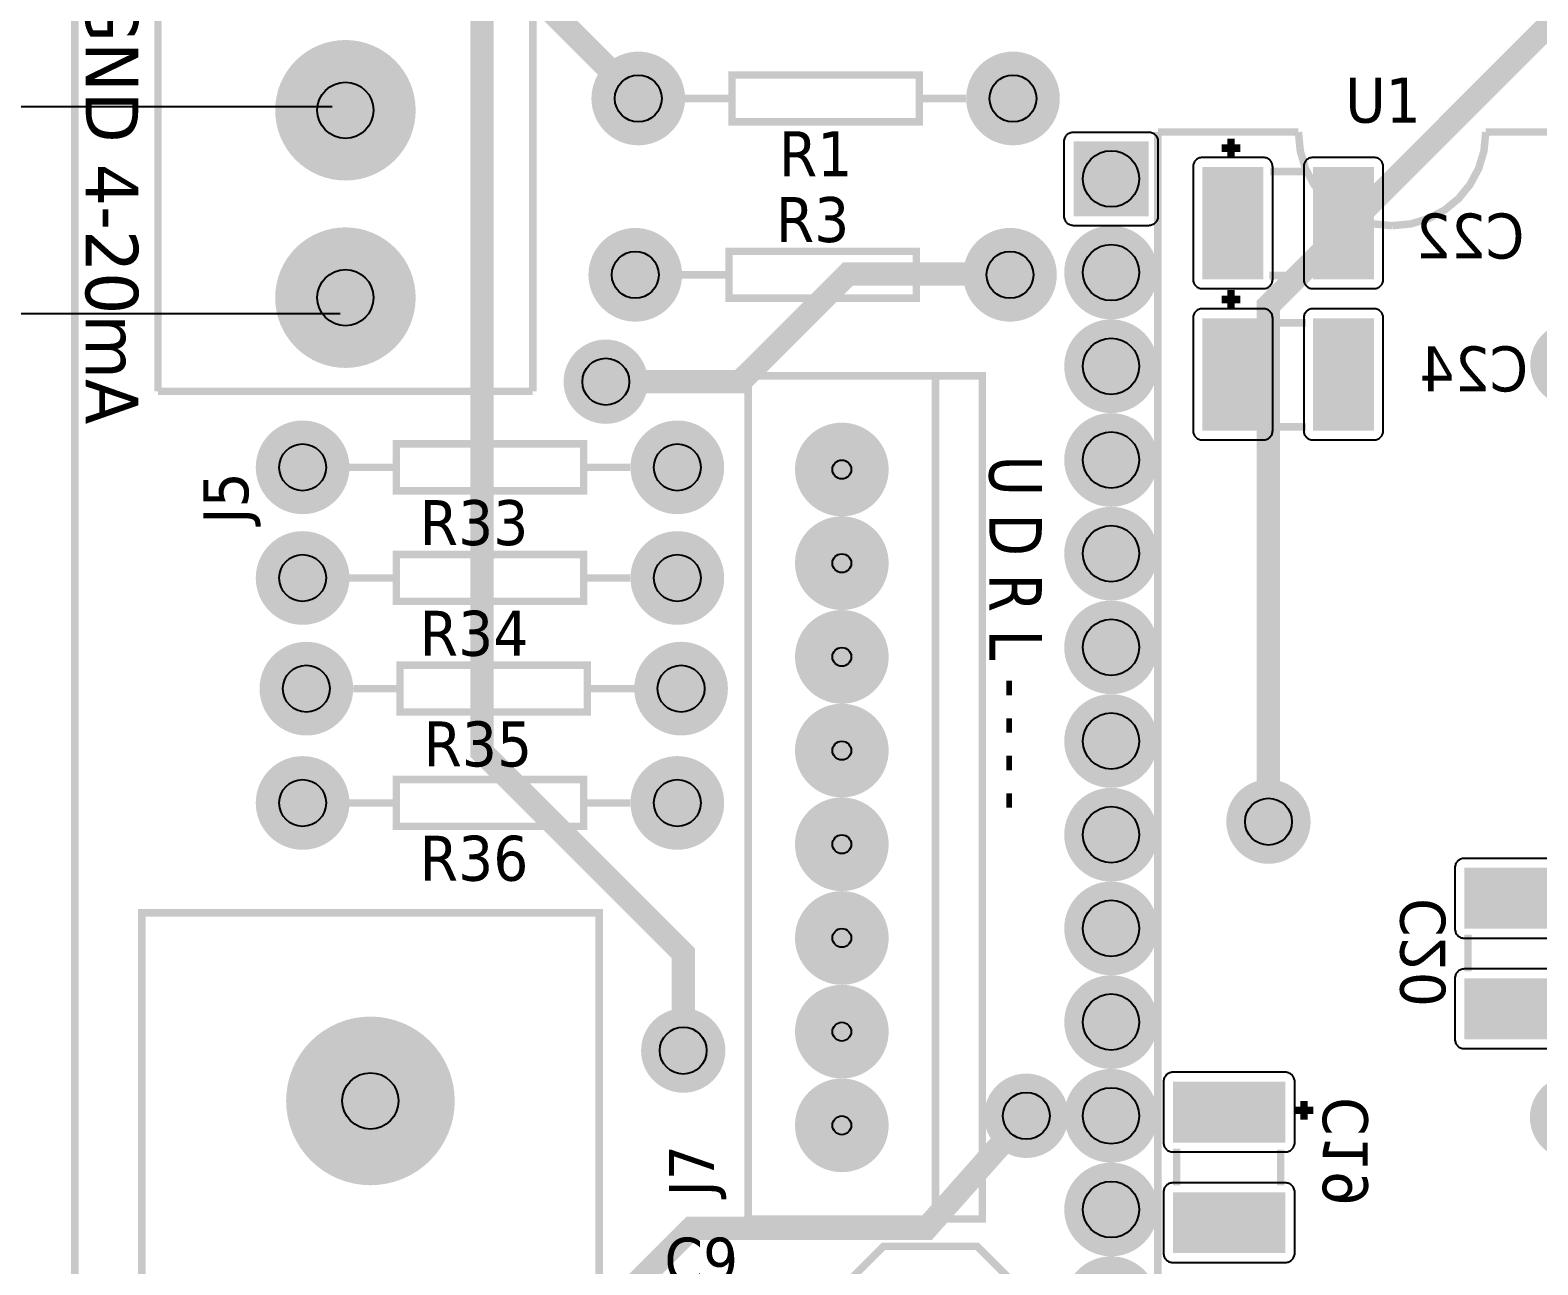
# Model space of a CAD drawing. Header units: millimetres. Extents: x 123.5 to 144.3, y 105.4 to 121.6.
# Drawn here: x 129.406 to 131.82, y 112.351 to 114.328 of the extents above; entities that cross this region are included whole.
import ezdxf

# ---------------------------------------------------------------- set-up
doc = ezdxf.new("R2010")
doc.units = ezdxf.units.MM
doc.layers.add('DESC', color=250, linetype='Continuous')
doc.layers.add('WIRES', color=7, linetype='Continuous')
doc.styles.get("Standard").update_dxf_attribs({"font": 'tahoma.ttf'})

# ---------------------------------------------------------------- blocks, each defined once
blk = doc.blocks.new('RPAD')
blk.add_trace([(-0.5, -0.5), (-0.5, 0.5), (0.5, -0.5), (0.5, 0.5)])
blk = doc.blocks.new('EPAD')
at = {"const_width": 0.5}
blk.add_lwpolyline([(-0.25, 0, 1), (0.25, 0, 1)], format="xyb", close=True, dxfattribs=at)
blk = doc.blocks.new('IncubadoraCard')
for points, const_width in [([(129.93, 110.7993), (135.0875, 110.7993), (135.0875, 114.5355), (129.93, 114.5355), (129.93, 110.7993)], 0.008), ([(129.93, 110.7993), (135.0875, 110.7993), (135.0875, 114.5355), (129.93, 114.5355), (129.93, 110.7993)], 0.008), ([(129.93, 110.7993), (135.0875, 110.7993), (135.0875, 114.5355), (129.93, 114.5355), (129.93, 110.7993)], 0.008), ([(130.6425, 114.4815), (130.6425, 114.2519), (130.3646, 113.974), (130.3646, 112.6679), (130.5795, 112.453), (130.5795, 112.3491)], 0.025), ([(130.5315, 113.3653), (130.4235, 113.4733), (130.4235, 113.8164), (130.5008, 113.8937), (130.9417, 113.8937), (131.0402, 113.9921), (131.0402, 114.2008)], 0.025), ([(131.2042, 112.5934), (131.2042, 113.1443), (131.527, 113.4672), (131.527, 114.1139), (131.4402, 114.2008)], 0.025), ([(130.0189, 113.0527), (130.0189, 113.4527)], 0.008), ([(130.0189, 113.0527), (130.0189, 113.4527)], 0.008), ([(130.0189, 113.0527), (130.0189, 113.4527)], 0.008), ([(130.4189, 113.0527), (130.4189, 113.4527)], 0.008), ([(130.4189, 113.0527), (130.4189, 113.4527)], 0.008), ([(130.4189, 113.0527), (130.4189, 113.4527)], 0.008), ([(130.6315, 113.3403), (130.8315, 113.3403), (130.8315, 113.3903), (130.6315, 113.3903), (130.6315, 113.3403)], 0.008), ([(130.6315, 113.3403), (130.8315, 113.3403), (130.8315, 113.3903), (130.6315, 113.3903), (130.6315, 113.3403)], 0.008), ([(130.6315, 113.3403), (130.8315, 113.3403), (130.8315, 113.3903), (130.6315, 113.3903), (130.6315, 113.3403)], 0.008), ([(130.6315, 113.3653), (130.5815, 113.3653)], 0.008), ([(130.6315, 113.3653), (130.5815, 113.3653)], 0.008), ([(130.6315, 113.3653), (130.5815, 113.3653)], 0.008), ([(130.8815, 113.3653), (130.8315, 113.3653)], 0.008), ([(130.8815, 113.3653), (130.8315, 113.3653)], 0.008), ([(130.8815, 113.3653), (130.8315, 113.3653)], 0.008), ([(131.0862, 113.3295), (131.2362, 113.3295)], 0.008), ([(131.0862, 113.3295), (131.0862, 111.3295)], 0.008), ([(131.0862, 113.3295), (131.2362, 113.3295)], 0.008), ([(131.0862, 113.3295), (131.0862, 111.3295)], 0.008), ([(131.0862, 113.3295), (131.2362, 113.3295)], 0.008), ([(131.0862, 113.3295), (131.0862, 111.3295)], 0.008), ([(131.1643, 113.3023), (131.1643, 113.3223)], 0.008), ([(131.1643, 113.3023), (131.1643, 113.3223)], 0.008), ([(131.1643, 113.3023), (131.1643, 113.3223)], 0.008), ([(131.3362, 113.2295), (131.3156, 113.2315), (131.2965, 113.2373), (131.2795, 113.2464), (131.2648, 113.2585), (131.2528, 113.2733), (131.2438, 113.2903), (131.2382, 113.3091), (131.2362, 113.3295)], 0.008), ([(131.3362, 113.2295), (131.3156, 113.2315), (131.2965, 113.2373), (131.2795, 113.2464), (131.2648, 113.2585), (131.2528, 113.2733), (131.2438, 113.2903), (131.2382, 113.3091), (131.2362, 113.3295)], 0.008), ([(131.3362, 113.2295), (131.3156, 113.2315), (131.2965, 113.2373), (131.2795, 113.2464), (131.2648, 113.2585), (131.2528, 113.2733), (131.2438, 113.2903), (131.2382, 113.3091), (131.2362, 113.3295)], 0.008), ([(131.3362, 113.2295), (131.3566, 113.2315), (131.3755, 113.2373), (131.3925, 113.2464), (131.4072, 113.2585), (131.4193, 113.2733), (131.4285, 113.2903), (131.4342, 113.3091), (131.4362, 113.3295)], 0.008), ([(131.3362, 113.2295), (131.3566, 113.2315), (131.3755, 113.2373), (131.3925, 113.2464), (131.4072, 113.2585), (131.4193, 113.2733), (131.4285, 113.2903), (131.4342, 113.3091), (131.4362, 113.3295)], 0.008), ([(131.3362, 113.2295), (131.3566, 113.2315), (131.3755, 113.2373), (131.3925, 113.2464), (131.4072, 113.2585), (131.4193, 113.2733), (131.4285, 113.2903), (131.4342, 113.3091), (131.4362, 113.3295)], 0.008), ([(131.4362, 113.3295), (131.5862, 113.3295)], 0.008), ([(131.4362, 113.3295), (131.5862, 113.3295)], 0.008), ([(131.4362, 113.3295), (131.5862, 113.3295)], 0.008), ([(131.1743, 113.3123), (131.1543, 113.3123)], 0.008), ([(131.1743, 113.3123), (131.1543, 113.3123)], 0.008), ([(131.1743, 113.3123), (131.1543, 113.3123)], 0.008), ([(131.2443, 113.2873), (131.2063, 113.2873)], 0.008), ([(131.2443, 113.2873), (131.2063, 113.2873)], 0.008), ([(131.2443, 113.2873), (131.2063, 113.2873)], 0.008), ([(130.6283, 113.1521), (130.8283, 113.1521), (130.8283, 113.2021), (130.6283, 113.2021), (130.6283, 113.1521)], 0.008), ([(130.6283, 113.1521), (130.8283, 113.1521), (130.8283, 113.2021), (130.6283, 113.2021), (130.6283, 113.1521)], 0.008), ([(130.6283, 113.1521), (130.8283, 113.1521), (130.8283, 113.2021), (130.6283, 113.2021), (130.6283, 113.1521)], 0.008), ([(130.4968, 113.063), (130.6403, 113.063), (130.7554, 113.178), (130.9274, 113.178), (130.9283, 113.1771)], 0.025), ([(130.5783, 113.1771), (130.6283, 113.1771)], 0.008), ([(130.5783, 113.1771), (130.6283, 113.1771)], 0.008), ([(130.5783, 113.1771), (130.6283, 113.1771)], 0.008), ([(130.8283, 113.1771), (130.8783, 113.1771)], 0.008), ([(130.8283, 113.1771), (130.8783, 113.1771)], 0.008), ([(130.8283, 113.1771), (130.8783, 113.1771)], 0.008), ([(131.2443, 113.1763), (131.2053, 113.1763)], 0.008), ([(131.2443, 113.1763), (131.2053, 113.1763)], 0.008), ([(131.2443, 113.1763), (131.2053, 113.1763)], 0.008), ([(131.1643, 113.1408), (131.1643, 113.1608)], 0.008), ([(131.1643, 113.1408), (131.1643, 113.1608)], 0.008), ([(131.1643, 113.1408), (131.1643, 113.1608)], 0.008), ([(131.1743, 113.1508), (131.1543, 113.1508)], 0.008), ([(131.1743, 113.1508), (131.1543, 113.1508)], 0.008), ([(131.1743, 113.1508), (131.1543, 113.1508)], 0.008), ([(131.2443, 113.1258), (131.2063, 113.1258)], 0.008), ([(131.2443, 113.1258), (131.2063, 113.1258)], 0.008), ([(131.2443, 113.1258), (131.2063, 113.1258)], 0.008), ([(130.6488, 112.1693), (130.8988, 112.1693), (130.8988, 113.0693), (130.6488, 113.0693), (130.6488, 112.1693)], 0.008), ([(130.6488, 112.1693), (130.8988, 112.1693), (130.8988, 113.0693), (130.6488, 113.0693), (130.6488, 112.1693)], 0.008), ([(130.6488, 112.1693), (130.8988, 112.1693), (130.8988, 113.0693), (130.6488, 113.0693), (130.6488, 112.1693)], 0.008), ([(130.8488, 113.0693), (130.8488, 112.1693)], 0.008), ([(130.8488, 113.0693), (130.8488, 112.1693)], 0.008), ([(130.8488, 113.0693), (130.8488, 112.1693)], 0.008), ([(130.0189, 113.0527), (130.4189, 113.0527)], 0.008), ([(130.0189, 113.0527), (130.4189, 113.0527)], 0.008), ([(130.0189, 113.0527), (130.4189, 113.0527)], 0.008), ([(131.2443, 113.0148), (131.2053, 113.0148)], 0.008), ([(131.2443, 113.0148), (131.2053, 113.0148)], 0.008), ([(131.2443, 113.0148), (131.2053, 113.0148)], 0.008), ([(130.2732, 112.9466), (130.4732, 112.9466), (130.4732, 112.9966), (130.2732, 112.9966), (130.2732, 112.9466)], 0.008), ([(130.2732, 112.9466), (130.4732, 112.9466), (130.4732, 112.9966), (130.2732, 112.9966), (130.2732, 112.9466)], 0.008), ([(130.2732, 112.9466), (130.4732, 112.9466), (130.4732, 112.9966), (130.2732, 112.9966), (130.2732, 112.9466)], 0.008), ([(130.2732, 112.9716), (130.2232, 112.9716)], 0.008), ([(130.2732, 112.9716), (130.2232, 112.9716)], 0.008), ([(130.2732, 112.9716), (130.2232, 112.9716)], 0.008), ([(130.5232, 112.9716), (130.4732, 112.9716)], 0.008), ([(130.5232, 112.9716), (130.4732, 112.9716)], 0.008), ([(130.5232, 112.9716), (130.4732, 112.9716)], 0.008), ([(130.2732, 112.8285), (130.4732, 112.8285), (130.4732, 112.8785), (130.2732, 112.8785), (130.2732, 112.8285)], 0.008), ([(130.2732, 112.8285), (130.4732, 112.8285), (130.4732, 112.8785), (130.2732, 112.8785), (130.2732, 112.8285)], 0.008), ([(130.2732, 112.8285), (130.4732, 112.8285), (130.4732, 112.8785), (130.2732, 112.8785), (130.2732, 112.8285)], 0.008), ([(130.2732, 112.8535), (130.2232, 112.8535)], 0.008), ([(130.2732, 112.8535), (130.2232, 112.8535)], 0.008), ([(130.2732, 112.8535), (130.2232, 112.8535)], 0.008), ([(130.5232, 112.8535), (130.4732, 112.8535)], 0.008), ([(130.5232, 112.8535), (130.4732, 112.8535)], 0.008), ([(130.5232, 112.8535), (130.4732, 112.8535)], 0.008), ([(130.2772, 112.7104), (130.4772, 112.7104), (130.4772, 112.7604), (130.2772, 112.7604), (130.2772, 112.7104)], 0.008), ([(130.2772, 112.7104), (130.4772, 112.7104), (130.4772, 112.7604), (130.2772, 112.7604), (130.2772, 112.7104)], 0.008), ([(130.2772, 112.7104), (130.4772, 112.7104), (130.4772, 112.7604), (130.2772, 112.7604), (130.2772, 112.7104)], 0.008), ([(130.2772, 112.7354), (130.2272, 112.7354)], 0.008), ([(130.2772, 112.7354), (130.2272, 112.7354)], 0.008), ([(130.2772, 112.7354), (130.2272, 112.7354)], 0.008), ([(130.5272, 112.7354), (130.4772, 112.7354)], 0.008), ([(130.5272, 112.7354), (130.4772, 112.7354)], 0.008), ([(130.5272, 112.7354), (130.4772, 112.7354)], 0.008), ([(130.2732, 112.5884), (130.4732, 112.5884), (130.4732, 112.6384), (130.2732, 112.6384), (130.2732, 112.5884)], 0.008), ([(130.2732, 112.5884), (130.4732, 112.5884), (130.4732, 112.6384), (130.2732, 112.6384), (130.2732, 112.5884)], 0.008), ([(130.2732, 112.5884), (130.4732, 112.5884), (130.4732, 112.6384), (130.2732, 112.6384), (130.2732, 112.5884)], 0.008), ([(130.2732, 112.6134), (130.2232, 112.6134)], 0.008), ([(130.2732, 112.6134), (130.2232, 112.6134)], 0.008), ([(130.2732, 112.6134), (130.2232, 112.6134)], 0.008), ([(130.5232, 112.6134), (130.4732, 112.6134)], 0.008), ([(130.5232, 112.6134), (130.4732, 112.6134)], 0.008), ([(130.5232, 112.6134), (130.4732, 112.6134)], 0.008), ([(130.0015, 111.1182), (130.4897, 111.1182), (130.4897, 112.4962), (130.0015, 112.4962), (130.0015, 111.1182)], 0.008), ([(130.0015, 111.1182), (130.4897, 111.1182), (130.4897, 112.4962), (130.0015, 112.4962), (130.0015, 111.1182)], 0.008), ([(130.0015, 111.1182), (130.4897, 111.1182), (130.4897, 112.4962), (130.0015, 112.4962), (130.0015, 111.1182)], 0.008), ([(131.4172, 112.4337), (131.4172, 112.4727)], 0.008), ([(131.4172, 112.4337), (131.4172, 112.4727)], 0.008), ([(131.4172, 112.4337), (131.4172, 112.4727)], 0.008), ([(130.5693, 111.6055), (130.496, 111.6788), (130.496, 112.0673), (130.5882, 112.1594), (130.8392, 112.1594), (130.9457, 112.2795)], 0.025), ([(131.2322, 112.2854), (131.2522, 112.2854)], 0.008), ([(131.2322, 112.2854), (131.2522, 112.2854)], 0.008), ([(131.2322, 112.2854), (131.2522, 112.2854)], 0.008), ([(131.2422, 112.2754), (131.2422, 112.2954)], 0.008), ([(131.2422, 112.2754), (131.2422, 112.2954)], 0.008), ([(131.2422, 112.2754), (131.2422, 112.2954)], 0.008), ([(131.1062, 112.2054), (131.1062, 112.2444)], 0.008), ([(131.1062, 112.2054), (131.1062, 112.2444)], 0.008), ([(131.1062, 112.2054), (131.1062, 112.2444)], 0.008), ([(131.2172, 112.2054), (131.2172, 112.2434)], 0.008), ([(131.2172, 112.2054), (131.2172, 112.2434)], 0.008), ([(131.2172, 112.2054), (131.2172, 112.2434)], 0.008), ([(130.7433, 111.7901), (130.7433, 112.0901), (130.7933, 112.1401), (130.8933, 112.1401), (130.9433, 112.0901), (130.9433, 111.7901), (130.8933, 111.7401), (130.7933, 111.7401), (130.7433, 111.7901)], 0.008), ([(130.7433, 111.7901), (130.7433, 112.0901), (130.7933, 112.1401), (130.8933, 112.1401), (130.9433, 112.0901), (130.9433, 111.7901), (130.8933, 111.7401), (130.7933, 111.7401), (130.7433, 111.7901)], 0.008), ([(130.7433, 111.7901), (130.7433, 112.0901), (130.7933, 112.1401), (130.8933, 112.1401), (130.9433, 112.0901), (130.9433, 111.7901), (130.8933, 111.7401), (130.7933, 111.7401), (130.7433, 111.7901)], 0.008)]:
    blk.add_lwpolyline(points, dxfattribs=dict(const_width=const_width))
for points in [[(131.0862, 113.3195), (131.0862, 113.2395), (131.0862, 113.2385), (131.086, 113.2375), (131.0858, 113.2365), (131.0854, 113.2356), (131.085, 113.2347), (131.0845, 113.2339), (131.084, 113.2331), (131.0833, 113.2324), (131.0826, 113.2318), (131.0819, 113.2312), (131.081, 113.2307), (131.0802, 113.2303), (131.0792, 113.2299), (131.0783, 113.2297), (131.0773, 113.2296), (131.0762, 113.2295), (130.9962, 113.2295), (130.9952, 113.2296), (130.9942, 113.2297), (130.9932, 113.2299), (130.9923, 113.2303), (130.9914, 113.2307), (130.9906, 113.2312), (130.9898, 113.2318), (130.9891, 113.2324), (130.9885, 113.2331), (130.9879, 113.2339), (130.9874, 113.2347), (130.987, 113.2356), (130.9867, 113.2365), (130.9864, 113.2375), (130.9863, 113.2385), (130.9862, 113.2395), (130.9862, 113.3195), (130.9863, 113.3205), (130.9864, 113.3215), (130.9867, 113.3225), (130.987, 113.3234), (130.9874, 113.3243), (130.9879, 113.3251), (130.9885, 113.3259), (130.9891, 113.3266), (130.9898, 113.3273), (130.9906, 113.3278), (130.9914, 113.3283), (130.9923, 113.3287), (130.9932, 113.3291), (130.9942, 113.3293), (130.9952, 113.3295), (130.9962, 113.3295), (131.0762, 113.3295), (131.0773, 113.3295), (131.0783, 113.3293), (131.0792, 113.3291), (131.0802, 113.3287), (131.081, 113.3283), (131.0819, 113.3278), (131.0826, 113.3273), (131.0833, 113.3266), (131.084, 113.3259), (131.0845, 113.3251), (131.085, 113.3243), (131.0854, 113.3234), (131.0858, 113.3225), (131.086, 113.3215), (131.0862, 113.3205), (131.0862, 113.3195)], [(131.1988, 113.3023), (131.1338, 113.3023), (131.1327, 113.3022), (131.1317, 113.3021), (131.1307, 113.3018), (131.1298, 113.3015), (131.1289, 113.3011), (131.1281, 113.3006), (131.1273, 113.3), (131.1266, 113.2994), (131.126, 113.2987), (131.1254, 113.2979), (131.1249, 113.2971), (131.1245, 113.2962), (131.1242, 113.2953), (131.1239, 113.2943), (131.1238, 113.2933), (131.1238, 113.2923), (131.1238, 113.1723), (131.1238, 113.1712), (131.1239, 113.1702), (131.1242, 113.1692), (131.1245, 113.1683), (131.1249, 113.1674), (131.1254, 113.1666), (131.126, 113.1659), (131.1266, 113.1652), (131.1273, 113.1645), (131.1281, 113.1639), (131.1289, 113.1634), (131.1298, 113.163), (131.1307, 113.1627), (131.1317, 113.1625), (131.1327, 113.1623), (131.1338, 113.1623), (131.1988, 113.1623), (131.1998, 113.1623), (131.2008, 113.1625), (131.2018, 113.1627), (131.2027, 113.163), (131.2036, 113.1634), (131.2044, 113.1639), (131.2052, 113.1645), (131.2059, 113.1652), (131.2065, 113.1659), (131.2071, 113.1666), (131.2076, 113.1674), (131.208, 113.1683), (131.2083, 113.1692), (131.2086, 113.1702), (131.2087, 113.1712), (131.2088, 113.1723), (131.2088, 113.2923), (131.2087, 113.2933), (131.2086, 113.2943), (131.2083, 113.2953), (131.208, 113.2962), (131.2076, 113.2971), (131.2071, 113.2979), (131.2065, 113.2987), (131.2059, 113.2994), (131.2052, 113.3), (131.2044, 113.3006), (131.2036, 113.3011), (131.2027, 113.3015), (131.2018, 113.3018), (131.2008, 113.3021), (131.1998, 113.3022), (131.1988, 113.3023)], [(131.3168, 113.3023), (131.2518, 113.3023), (131.2507, 113.3022), (131.2497, 113.3021), (131.2487, 113.3018), (131.2478, 113.3015), (131.2469, 113.3011), (131.2461, 113.3006), (131.2453, 113.3), (131.2446, 113.2994), (131.244, 113.2987), (131.2434, 113.2979), (131.2429, 113.2971), (131.2425, 113.2962), (131.2422, 113.2953), (131.2419, 113.2943), (131.2418, 113.2933), (131.2418, 113.2923), (131.2418, 113.1723), (131.2418, 113.1712), (131.2419, 113.1702), (131.2422, 113.1692), (131.2425, 113.1683), (131.2429, 113.1674), (131.2434, 113.1666), (131.244, 113.1659), (131.2446, 113.1652), (131.2453, 113.1645), (131.2461, 113.1639), (131.2469, 113.1634), (131.2478, 113.163), (131.2487, 113.1627), (131.2497, 113.1625), (131.2507, 113.1623), (131.2518, 113.1623), (131.3168, 113.1623), (131.3178, 113.1623), (131.3188, 113.1625), (131.3198, 113.1627), (131.3207, 113.163), (131.3216, 113.1634), (131.3224, 113.1639), (131.3232, 113.1645), (131.3239, 113.1652), (131.3245, 113.1659), (131.3251, 113.1666), (131.3256, 113.1674), (131.326, 113.1683), (131.3263, 113.1692), (131.3266, 113.1702), (131.3267, 113.1712), (131.3268, 113.1723), (131.3268, 113.2923), (131.3267, 113.2933), (131.3266, 113.2943), (131.3263, 113.2953), (131.326, 113.2962), (131.3256, 113.2971), (131.3251, 113.2979), (131.3245, 113.2987), (131.3239, 113.2994), (131.3232, 113.3), (131.3224, 113.3006), (131.3216, 113.3011), (131.3207, 113.3015), (131.3198, 113.3018), (131.3188, 113.3021), (131.3178, 113.3022), (131.3168, 113.3023)], [(131.1988, 113.1408), (131.1338, 113.1408), (131.1327, 113.1408), (131.1317, 113.1406), (131.1307, 113.1404), (131.1298, 113.1401), (131.1289, 113.1397), (131.1281, 113.1392), (131.1273, 113.1386), (131.1266, 113.138), (131.126, 113.1372), (131.1254, 113.1365), (131.1249, 113.1357), (131.1245, 113.1348), (131.1242, 113.1339), (131.1239, 113.1329), (131.1238, 113.1319), (131.1238, 113.1308), (131.1238, 113.0108), (131.1238, 113.0098), (131.1239, 113.0088), (131.1242, 113.0078), (131.1245, 113.0069), (131.1249, 113.006), (131.1254, 113.0052), (131.126, 113.0044), (131.1266, 113.0037), (131.1273, 113.0031), (131.1281, 113.0025), (131.1289, 113.002), (131.1298, 113.0016), (131.1307, 113.0013), (131.1317, 113.001), (131.1327, 113.0009), (131.1338, 113.0008), (131.1988, 113.0008), (131.1998, 113.0009), (131.2008, 113.001), (131.2018, 113.0013), (131.2027, 113.0016), (131.2036, 113.002), (131.2044, 113.0025), (131.2052, 113.0031), (131.2059, 113.0037), (131.2065, 113.0044), (131.2071, 113.0052), (131.2076, 113.006), (131.208, 113.0069), (131.2083, 113.0078), (131.2086, 113.0088), (131.2087, 113.0098), (131.2088, 113.0108), (131.2088, 113.1308), (131.2087, 113.1319), (131.2086, 113.1329), (131.2083, 113.1339), (131.208, 113.1348), (131.2076, 113.1357), (131.2071, 113.1365), (131.2065, 113.1372), (131.2059, 113.138), (131.2052, 113.1386), (131.2044, 113.1392), (131.2036, 113.1397), (131.2027, 113.1401), (131.2018, 113.1404), (131.2008, 113.1406), (131.1998, 113.1408), (131.1988, 113.1408)], [(131.3168, 113.1408), (131.2518, 113.1408), (131.2507, 113.1408), (131.2497, 113.1406), (131.2487, 113.1404), (131.2478, 113.1401), (131.2469, 113.1397), (131.2461, 113.1392), (131.2453, 113.1386), (131.2446, 113.138), (131.244, 113.1372), (131.2434, 113.1365), (131.2429, 113.1357), (131.2425, 113.1348), (131.2422, 113.1339), (131.2419, 113.1329), (131.2418, 113.1319), (131.2418, 113.1308), (131.2418, 113.0108), (131.2418, 113.0098), (131.2419, 113.0088), (131.2422, 113.0078), (131.2425, 113.0069), (131.2429, 113.006), (131.2434, 113.0052), (131.244, 113.0044), (131.2446, 113.0037), (131.2453, 113.0031), (131.2461, 113.0025), (131.2469, 113.002), (131.2478, 113.0016), (131.2487, 113.0013), (131.2497, 113.001), (131.2507, 113.0009), (131.2518, 113.0008), (131.3168, 113.0008), (131.3178, 113.0009), (131.3188, 113.001), (131.3198, 113.0013), (131.3207, 113.0016), (131.3216, 113.002), (131.3224, 113.0025), (131.3232, 113.0031), (131.3239, 113.0037), (131.3245, 113.0044), (131.3251, 113.0052), (131.3256, 113.006), (131.326, 113.0069), (131.3263, 113.0078), (131.3266, 113.0088), (131.3267, 113.0098), (131.3268, 113.0108), (131.3268, 113.1308), (131.3267, 113.1319), (131.3266, 113.1329), (131.3263, 113.1339), (131.326, 113.1348), (131.3256, 113.1357), (131.3251, 113.1365), (131.3245, 113.1372), (131.3239, 113.138), (131.3232, 113.1386), (131.3224, 113.1392), (131.3216, 113.1397), (131.3207, 113.1401), (131.3198, 113.1404), (131.3188, 113.1406), (131.3178, 113.1408), (131.3168, 113.1408)], [(131.2322, 112.2509), (131.2322, 112.3159), (131.2322, 112.317), (131.232, 112.318), (131.2318, 112.319), (131.2314, 112.3199), (131.231, 112.3208), (131.2305, 112.3216), (131.23, 112.3223), (131.2293, 112.3231), (131.2286, 112.3237), (131.2278, 112.3243), (131.227, 112.3248), (131.2261, 112.3252), (131.2252, 112.3255), (131.2242, 112.3257), (131.2232, 112.3259), (131.2222, 112.3259), (131.1022, 112.3259), (131.1012, 112.3259), (131.1002, 112.3257), (131.0992, 112.3255), (131.0983, 112.3252), (131.0974, 112.3248), (131.0966, 112.3243), (131.0958, 112.3237), (131.0951, 112.3231), (131.0945, 112.3223), (131.0939, 112.3216), (131.0934, 112.3208), (131.093, 112.3199), (131.0926, 112.319), (131.0924, 112.318), (131.0923, 112.317), (131.0922, 112.3159), (131.0922, 112.2509), (131.0923, 112.2499), (131.0924, 112.2489), (131.0926, 112.2479), (131.093, 112.247), (131.0934, 112.2461), (131.0939, 112.2453), (131.0945, 112.2445), (131.0951, 112.2438), (131.0958, 112.2432), (131.0966, 112.2426), (131.0974, 112.2421), (131.0983, 112.2417), (131.0992, 112.2414), (131.1002, 112.2411), (131.1012, 112.241), (131.1022, 112.2409), (131.2222, 112.2409), (131.2232, 112.241), (131.2242, 112.2411), (131.2252, 112.2414), (131.2261, 112.2417), (131.227, 112.2421), (131.2278, 112.2426), (131.2286, 112.2432), (131.2293, 112.2438), (131.23, 112.2445), (131.2305, 112.2453), (131.231, 112.2461), (131.2314, 112.247), (131.2318, 112.2479), (131.232, 112.2489), (131.2322, 112.2499), (131.2322, 112.2509)], [(131.2322, 112.1329), (131.2322, 112.1979), (131.2322, 112.199), (131.232, 112.2), (131.2318, 112.201), (131.2314, 112.2019), (131.231, 112.2028), (131.2305, 112.2036), (131.23, 112.2043), (131.2293, 112.2051), (131.2286, 112.2057), (131.2278, 112.2063), (131.227, 112.2068), (131.2261, 112.2072), (131.2252, 112.2075), (131.2242, 112.2077), (131.2232, 112.2079), (131.2222, 112.2079), (131.1022, 112.2079), (131.1012, 112.2079), (131.1002, 112.2077), (131.0992, 112.2075), (131.0983, 112.2072), (131.0974, 112.2068), (131.0966, 112.2063), (131.0958, 112.2057), (131.0951, 112.2051), (131.0945, 112.2043), (131.0939, 112.2036), (131.0934, 112.2028), (131.093, 112.2019), (131.0926, 112.201), (131.0924, 112.2), (131.0923, 112.199), (131.0922, 112.1979), (131.0922, 112.1329), (131.0923, 112.1319), (131.0924, 112.1309), (131.0926, 112.1299), (131.093, 112.129), (131.0934, 112.1281), (131.0939, 112.1273), (131.0945, 112.1265), (131.0951, 112.1258), (131.0958, 112.1252), (131.0966, 112.1246), (131.0974, 112.1241), (131.0983, 112.1237), (131.0992, 112.1234), (131.1002, 112.1231), (131.1012, 112.123), (131.1022, 112.1229), (131.2222, 112.1229), (131.2232, 112.123), (131.2242, 112.1231), (131.2252, 112.1234), (131.2261, 112.1237), (131.227, 112.1241), (131.2278, 112.1246), (131.2286, 112.1252), (131.2293, 112.1258), (131.23, 112.1265), (131.2305, 112.1273), (131.231, 112.1281), (131.2314, 112.129), (131.2318, 112.1299), (131.232, 112.1309), (131.2322, 112.1319), (131.2322, 112.1329)]]:
    blk.add_lwpolyline(points, close=True)
for points in [[(131.5332, 112.5542), (131.4132, 112.5542), (131.4122, 112.5541), (131.4112, 112.554), (131.4102, 112.5537), (131.4093, 112.5534), (131.4084, 112.553), (131.4076, 112.5525), (131.4068, 112.5519), (131.4061, 112.5513), (131.4055, 112.5506), (131.4049, 112.5498), (131.4044, 112.549), (131.404, 112.5481), (131.4037, 112.5472), (131.4034, 112.5462), (131.4033, 112.5452), (131.4032, 112.5442), (131.4032, 112.4792), (131.4033, 112.4781), (131.4034, 112.4771), (131.4037, 112.4762), (131.404, 112.4752), (131.4044, 112.4744), (131.4049, 112.4735), (131.4055, 112.4728), (131.4061, 112.4721), (131.4068, 112.4714), (131.4076, 112.4709), (131.4084, 112.4704), (131.4093, 112.4699), (131.4102, 112.4696), (131.4112, 112.4694), (131.4122, 112.4692), (131.4132, 112.4692), (131.5332, 112.4692)], [(131.5332, 112.4362), (131.4132, 112.4362), (131.4122, 112.4361), (131.4112, 112.436), (131.4102, 112.4357), (131.4093, 112.4354), (131.4084, 112.435), (131.4076, 112.4345), (131.4068, 112.4339), (131.4061, 112.4333), (131.4055, 112.4326), (131.4049, 112.4318), (131.4044, 112.431), (131.404, 112.4301), (131.4037, 112.4292), (131.4034, 112.4282), (131.4033, 112.4272), (131.4032, 112.4262), (131.4032, 112.3612), (131.4033, 112.3601), (131.4034, 112.3591), (131.4037, 112.3582), (131.404, 112.3572), (131.4044, 112.3564), (131.4049, 112.3555), (131.4055, 112.3548), (131.4061, 112.3541), (131.4068, 112.3534), (131.4076, 112.3529), (131.4084, 112.3524), (131.4093, 112.3519), (131.4102, 112.3516), (131.4112, 112.3514), (131.4122, 112.3512), (131.4132, 112.3512), (131.5332, 112.3512)]]:
    blk.add_lwpolyline(points)
for centre, radius in [((130.5315, 113.3653), 0.025), ((130.9315, 113.3653), 0.025), ((130.2189, 113.3527), 0.03), ((131.0362, 113.2795), 0.03), ((131.0362, 113.1795), 0.03), ((130.5283, 113.1771), 0.025), ((130.9283, 113.1771), 0.025), ((130.2189, 113.1527), 0.03), ((131.0362, 113.0795), 0.03), ((130.4968, 113.063), 0.025), ((130.1732, 112.9716), 0.025), ((130.5732, 112.9716), 0.025), ((131.0362, 112.9795), 0.03), ((130.7488, 112.9693), 0.01), ((131.0362, 112.8795), 0.03), ((130.1732, 112.8535), 0.025), ((130.5732, 112.8535), 0.025), ((130.7488, 112.8693), 0.01), ((131.0362, 112.7795), 0.03), ((130.7488, 112.7693), 0.01), ((130.1772, 112.7354), 0.025), ((130.5772, 112.7354), 0.025), ((131.0362, 112.6795), 0.03), ((130.7488, 112.6693), 0.01), ((130.1732, 112.6134), 0.025), ((130.5732, 112.6134), 0.025), ((131.2042, 112.5934), 0.025), ((131.0362, 112.5795), 0.03), ((130.7488, 112.5693), 0.01), ((131.0362, 112.4795), 0.03), ((130.7488, 112.4693), 0.01), ((131.0362, 112.3795), 0.03), ((130.5795, 112.3491), 0.025), ((130.7488, 112.3693), 0.01), ((130.2456, 112.2954), 0.03), ((131.0362, 112.2795), 0.03), ((130.9457, 112.2795), 0.025), ((130.7488, 112.2693), 0.01), ((131.0362, 112.1795), 0.03)]:
    blk.add_circle(centre, radius)
for name, p, xscale, yscale in [('EPAD', (130.2189, 113.3527), 0.15, 0.15), ('EPAD', (130.5315, 113.3653), 0.1, 0.1), ('EPAD', (130.9315, 113.3653), 0.1, 0.1), ('EPAD', (130.2189, 113.3527), 0.12, 0.12), ('EPAD', (130.5315, 113.3653), 0.08, 0.08), ('EPAD', (130.9315, 113.3653), 0.08, 0.08), ('RPAD', (131.1663, 113.2323), 0.065, 0.12), ('RPAD', (131.2843, 113.2323), 0.065, 0.12), ('EPAD', (130.2189, 113.1527), 0.15, 0.15), ('EPAD', (130.5283, 113.1771), 0.1, 0.1), ('EPAD', (130.9283, 113.1771), 0.1, 0.1), ('EPAD', (131.0362, 113.1795), 0.1, 0.1), ('EPAD', (130.2189, 113.1527), 0.12, 0.12), ('EPAD', (130.5283, 113.1771), 0.08, 0.08), ('EPAD', (130.9283, 113.1771), 0.08, 0.08), ('EPAD', (131.0362, 113.1795), 0.08, 0.08), ('EPAD', (131.0362, 113.0795), 0.1, 0.1), ('RPAD', (131.1663, 113.0708), 0.065, 0.12), ('RPAD', (131.2843, 113.0708), 0.065, 0.12), ('EPAD', (131.5287, 113.0816), 0.09, 0.09), ('EPAD', (131.0362, 113.0795), 0.08, 0.08), ('EPAD', (130.4968, 113.063), 0.09, 0.09), ('EPAD', (130.4968, 113.063), 0.07, 0.07), ('EPAD', (131.0362, 112.9795), 0.1, 0.1), ('EPAD', (130.1732, 112.9716), 0.1, 0.1), ('EPAD', (130.5732, 112.9716), 0.1, 0.1), ('EPAD', (130.7488, 112.9693), 0.1, 0.1), ('EPAD', (131.0362, 112.9795), 0.08, 0.08), ('EPAD', (130.1732, 112.9716), 0.08, 0.08), ('EPAD', (130.5732, 112.9716), 0.08, 0.08), ('EPAD', (130.7488, 112.9693), 0.08, 0.08), ('EPAD', (130.7488, 112.8693), 0.1, 0.1), ('EPAD', (131.0362, 112.8795), 0.1, 0.1), ('EPAD', (131.0362, 112.8795), 0.08, 0.08), ('EPAD', (130.1732, 112.8535), 0.1, 0.1), ('EPAD', (130.5732, 112.8535), 0.1, 0.1), ('EPAD', (130.7488, 112.8693), 0.08, 0.08), ('EPAD', (130.1732, 112.8535), 0.08, 0.08), ('EPAD', (130.5732, 112.8535), 0.08, 0.08), ('EPAD', (131.0362, 112.7795), 0.1, 0.1), ('EPAD', (130.7488, 112.7693), 0.1, 0.1), ('EPAD', (130.7488, 112.7693), 0.08, 0.08), ('EPAD', (131.0362, 112.7795), 0.08, 0.08), ('EPAD', (130.1772, 112.7354), 0.1, 0.1), ('EPAD', (130.1772, 112.7354), 0.08, 0.08), ('EPAD', (130.5772, 112.7354), 0.1, 0.1), ('EPAD', (130.5772, 112.7354), 0.08, 0.08), ('EPAD', (131.0362, 112.6795), 0.1, 0.1), ('EPAD', (130.7488, 112.6693), 0.1, 0.1), ('EPAD', (130.7488, 112.6693), 0.08, 0.08), ('EPAD', (131.0362, 112.6795), 0.08, 0.08), ('EPAD', (130.1732, 112.6134), 0.1, 0.1), ('EPAD', (130.5732, 112.6134), 0.1, 0.1), ('EPAD', (130.1732, 112.6134), 0.08, 0.08), ('EPAD', (130.5732, 112.6134), 0.08, 0.08), ('EPAD', (131.0362, 112.5795), 0.1, 0.1), ('EPAD', (131.2042, 112.5934), 0.09, 0.09), ('EPAD', (131.2042, 112.5934), 0.07, 0.07), ('EPAD', (130.7488, 112.5693), 0.1, 0.1), ('EPAD', (131.0362, 112.5795), 0.08, 0.08), ('EPAD', (130.7488, 112.5693), 0.08, 0.08), ('EPAD', (130.7488, 112.4693), 0.1, 0.1), ('EPAD', (131.0362, 112.4795), 0.1, 0.1), ('EPAD', (131.0362, 112.4795), 0.08, 0.08), ('EPAD', (130.7488, 112.4693), 0.08, 0.08), ('EPAD', (130.7488, 112.3693), 0.1, 0.1), ('EPAD', (131.0362, 112.3795), 0.1, 0.1), ('EPAD', (131.0362, 112.3795), 0.08, 0.08), ('EPAD', (130.7488, 112.3693), 0.08, 0.08), ('EPAD', (130.2456, 112.2954), 0.18, 0.18), ('EPAD', (130.5795, 112.3491), 0.09, 0.09), ('EPAD', (130.2456, 112.2954), 0.15, 0.15), ('EPAD', (130.5795, 112.3491), 0.07, 0.07), ('EPAD', (130.9457, 112.2795), 0.09, 0.09), ('EPAD', (131.0362, 112.2795), 0.1, 0.1), ('EPAD', (131.5283, 112.2778), 0.09, 0.09), ('EPAD', (130.7488, 112.2693), 0.1, 0.1), ('EPAD', (130.7488, 112.2693), 0.08, 0.08), ('EPAD', (130.9457, 112.2795), 0.07, 0.07), ('EPAD', (131.0362, 112.2795), 0.08, 0.08), ('EPAD', (131.0362, 112.1795), 0.1, 0.1), ('EPAD', (131.0362, 112.1795), 0.08, 0.08), ('EPAD', (131.0362, 112.0795), 0.1, 0.1)]:
    blk.add_blockref(name, p, dxfattribs=dict(xscale=xscale, yscale=yscale))
at = {"rotation": 270}
for p, xscale, yscale in [((131.0362, 113.2795), 0.08, 0.08), ((131.4732, 112.5117), 0.065, 0.12), ((131.4732, 112.3937), 0.065, 0.12), ((131.1622, 112.2834), 0.065, 0.12), ((131.1622, 112.1654), 0.065, 0.12)]:
    blk.add_blockref('RPAD', p, dxfattribs=dict(at, xscale=xscale, yscale=yscale))
for s, height, rotation, width, p in [('GND 4-20mA', 0.056, 270, 1.071429, (129.9417, 113.4803)), ('GND 4-20mA', 0.056, 270, 1.071429, (129.9417, 113.4803)), ('GND 4-20mA', 0.056, 270, 1.071429, (129.9417, 113.4803)), ('U D R L - - - -', 0.056, 270, 0.892857, (130.9063, 112.9842)), ('U D R L - - - -', 0.056, 270, 0.892857, (130.9063, 112.9842)), ('U D R L - - - -', 0.056, 270, 0.892857, (130.9063, 112.9842)), ('J5', 0.048, 90, 1.041667, (130.1152, 112.9114)), ('J5', 0.048, 90, 1.041667, (130.1152, 112.9114)), ('J5', 0.048, 90, 1.041667, (130.1152, 112.9114)), ('J7', 0.048, 90, 1.041667, (130.6123, 112.1933)), ('J7', 0.048, 90, 1.041667, (130.6123, 112.1933)), ('J7', 0.048, 90, 1.041667, (130.6123, 112.1933))]:
    blk.add_text(s, height=height, rotation=rotation, dxfattribs=dict(width=width)).set_placement(p)
at = {"width": 1.041667}
for s, p in [('U1', (131.2862, 113.3395)), ('U1', (131.2862, 113.3395)), ('U1', (131.2862, 113.3395)), ('R1', (130.6815, 113.2823)), ('R1', (130.6815, 113.2823)), ('R1', (130.6815, 113.2823)), ('R3', (130.6783, 113.2121)), ('R3', (130.6783, 113.2121)), ('R3', (130.6783, 113.2121)), ('R33', (130.2982, 112.8886)), ('R33', (130.2982, 112.8886)), ('R33', (130.2982, 112.8886)), ('R34', (130.2982, 112.7705)), ('R34', (130.2982, 112.7705)), ('R34', (130.2982, 112.7705)), ('R35', (130.3022, 112.6524)), ('R35', (130.3022, 112.6524)), ('R35', (130.3022, 112.6524)), ('R36', (130.2982, 112.5304)), ('R36', (130.2982, 112.5304)), ('R36', (130.2982, 112.5304)), ('C9', (130.5594, 112.1014)), ('C9', (130.5594, 112.1014)), ('C9', (130.5594, 112.1014))]:
    blk.add_text(s, height=0.048, dxfattribs=at).set_placement(p)
at = {"text_generation_flag": 2, "width": 1.041667}
for s, p in [('C22', (131.4774, 113.1945)), ('C22', (131.4774, 113.1945)), ('C22', (131.4774, 113.1945)), ('C24', (131.4814, 113.0527)), ('C24', (131.4814, 113.0527)), ('C24', (131.4814, 113.0527))]:
    blk.add_text(s, height=0.048, dxfattribs=at).set_placement(p)
for s, p in [('C20', (131.3929, 112.5119)), ('C20', (131.3929, 112.5119)), ('C20', (131.3929, 112.5119)), ('C19', (131.3102, 112.2994)), ('C19', (131.3102, 112.2994)), ('C19', (131.3102, 112.2994))]:
    blk.add_text(s, height=0.048, rotation=90, dxfattribs=at).set_placement(p)

msp = doc.modelspace()

# ---------------------------------------------------------------- linework, layer by layer
at = {"layer": 'WIRES'}
for p, q in [((128.8601, 114.2055), (129.8895, 114.2055)), ((128.4011, 113.874), (129.9025, 113.874))]:
    msp.add_line(p, q, dxfattribs=at)

# ---------------------------------------------------------------- block references
at = {"layer": 'DESC', "xscale": 1.5, "yscale": 1.5, "zscale": 1.5}
msp.add_blockref('IncubadoraCard', (-65.4174, -55.8296), dxfattribs=at)

doc.saveas('drawing.dxf')
